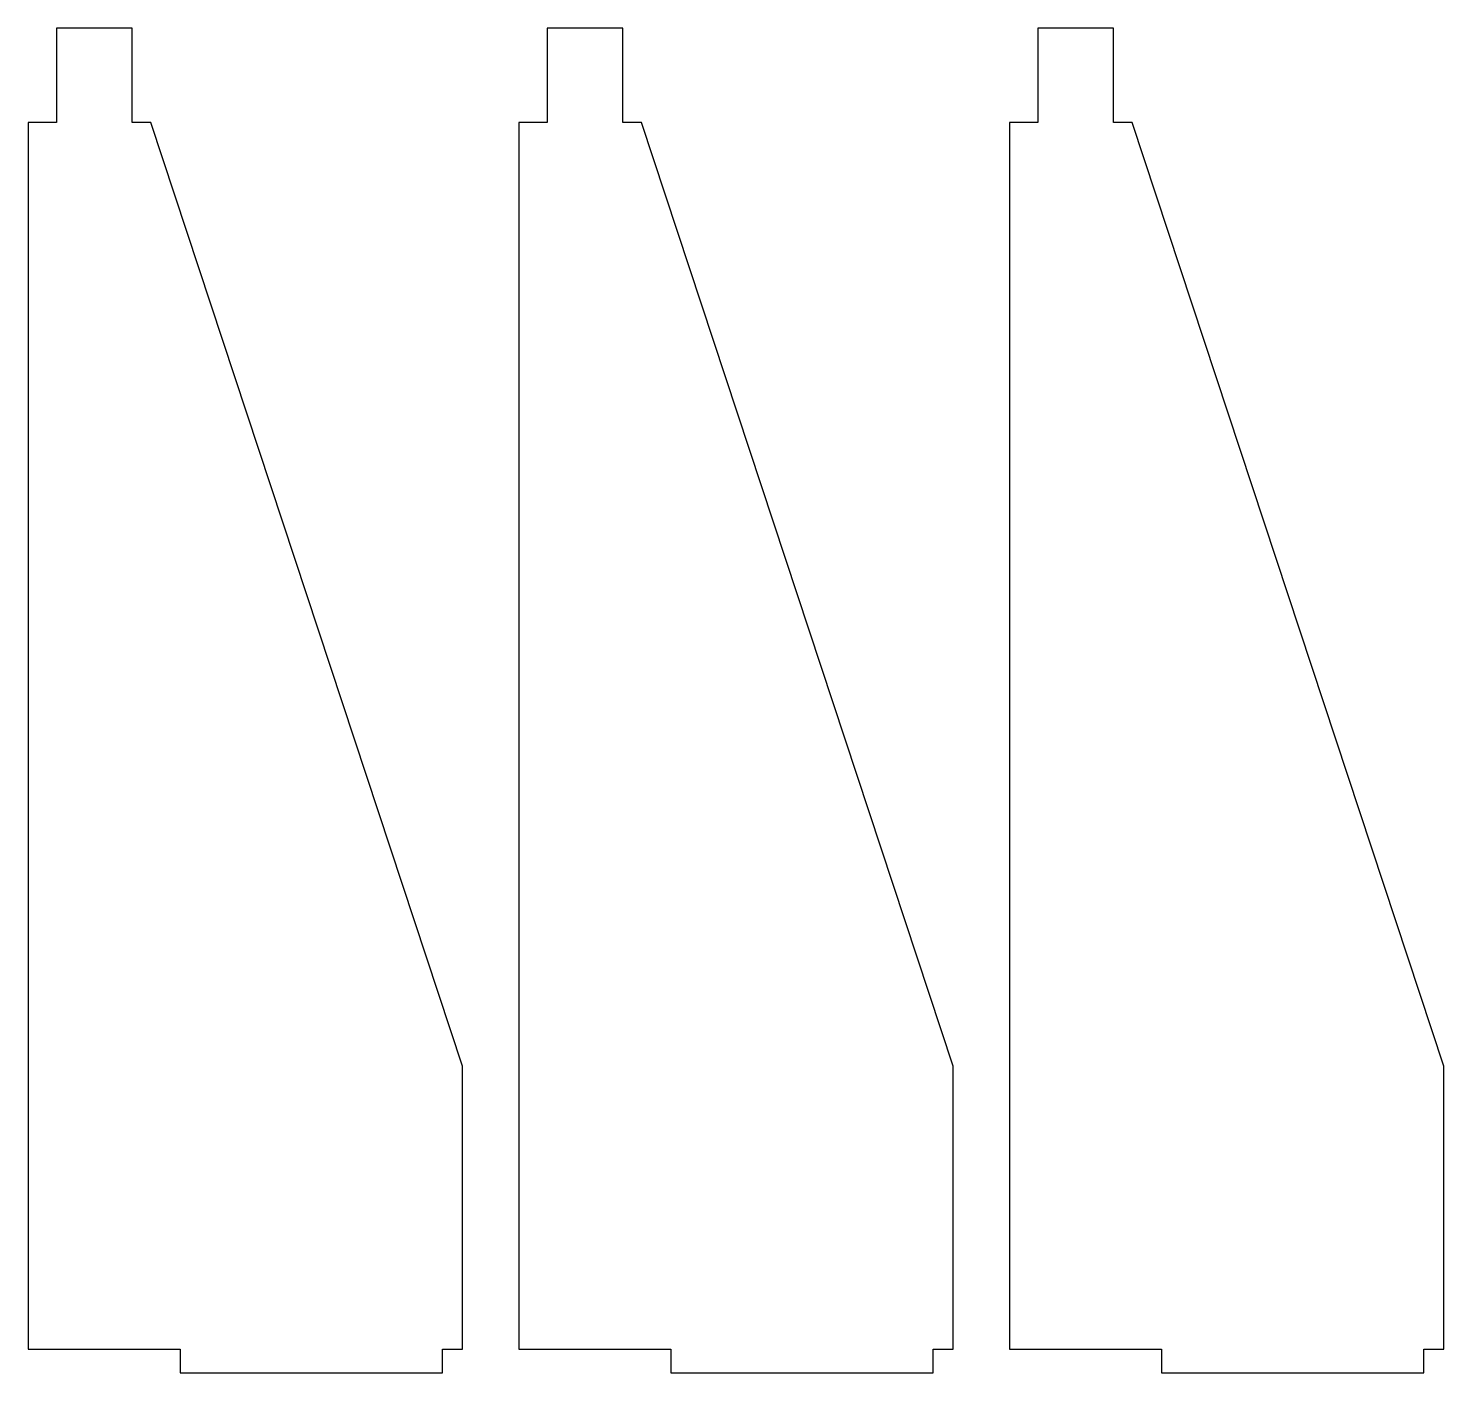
# Model space of a CAD drawing. Header units: millimetres. Extents: x 5 to 155, y 6 to 148.
import ezdxf

# ---------------------------------------------------------------- set-up
doc = ezdxf.new("R2010")
doc.units = ezdxf.units.MM
doc.layers.add('PROFILE', color=7, linetype='CONTINUOUS')

msp = doc.modelspace()

# ---------------------------------------------------------------- linework, layer by layer
at = {"layer": 'PROFILE'}
for points in [[(5, 8), (21.1, 8), (21.1, 5.5), (48.9, 5.5), (48.9, 8), (51, 8), (51, 38), (18, 138), (16, 138), (16, 148), (8, 148), (8, 138), (5, 138)], [(57, 8), (73.1, 8), (73.1, 5.5), (100.9, 5.5), (100.9, 8), (103, 8), (103, 38), (70, 138), (68, 138), (68, 148), (60, 148), (60, 138), (57, 138)], [(109, 8), (125.1, 8), (125.1, 5.5), (152.9, 5.5), (152.9, 8), (155, 8), (155, 38), (122, 138), (120, 138), (120, 148), (112, 148), (112, 138), (109, 138)]]:
    msp.add_lwpolyline(points, close=True, dxfattribs=at)

doc.saveas('drawing.dxf')
